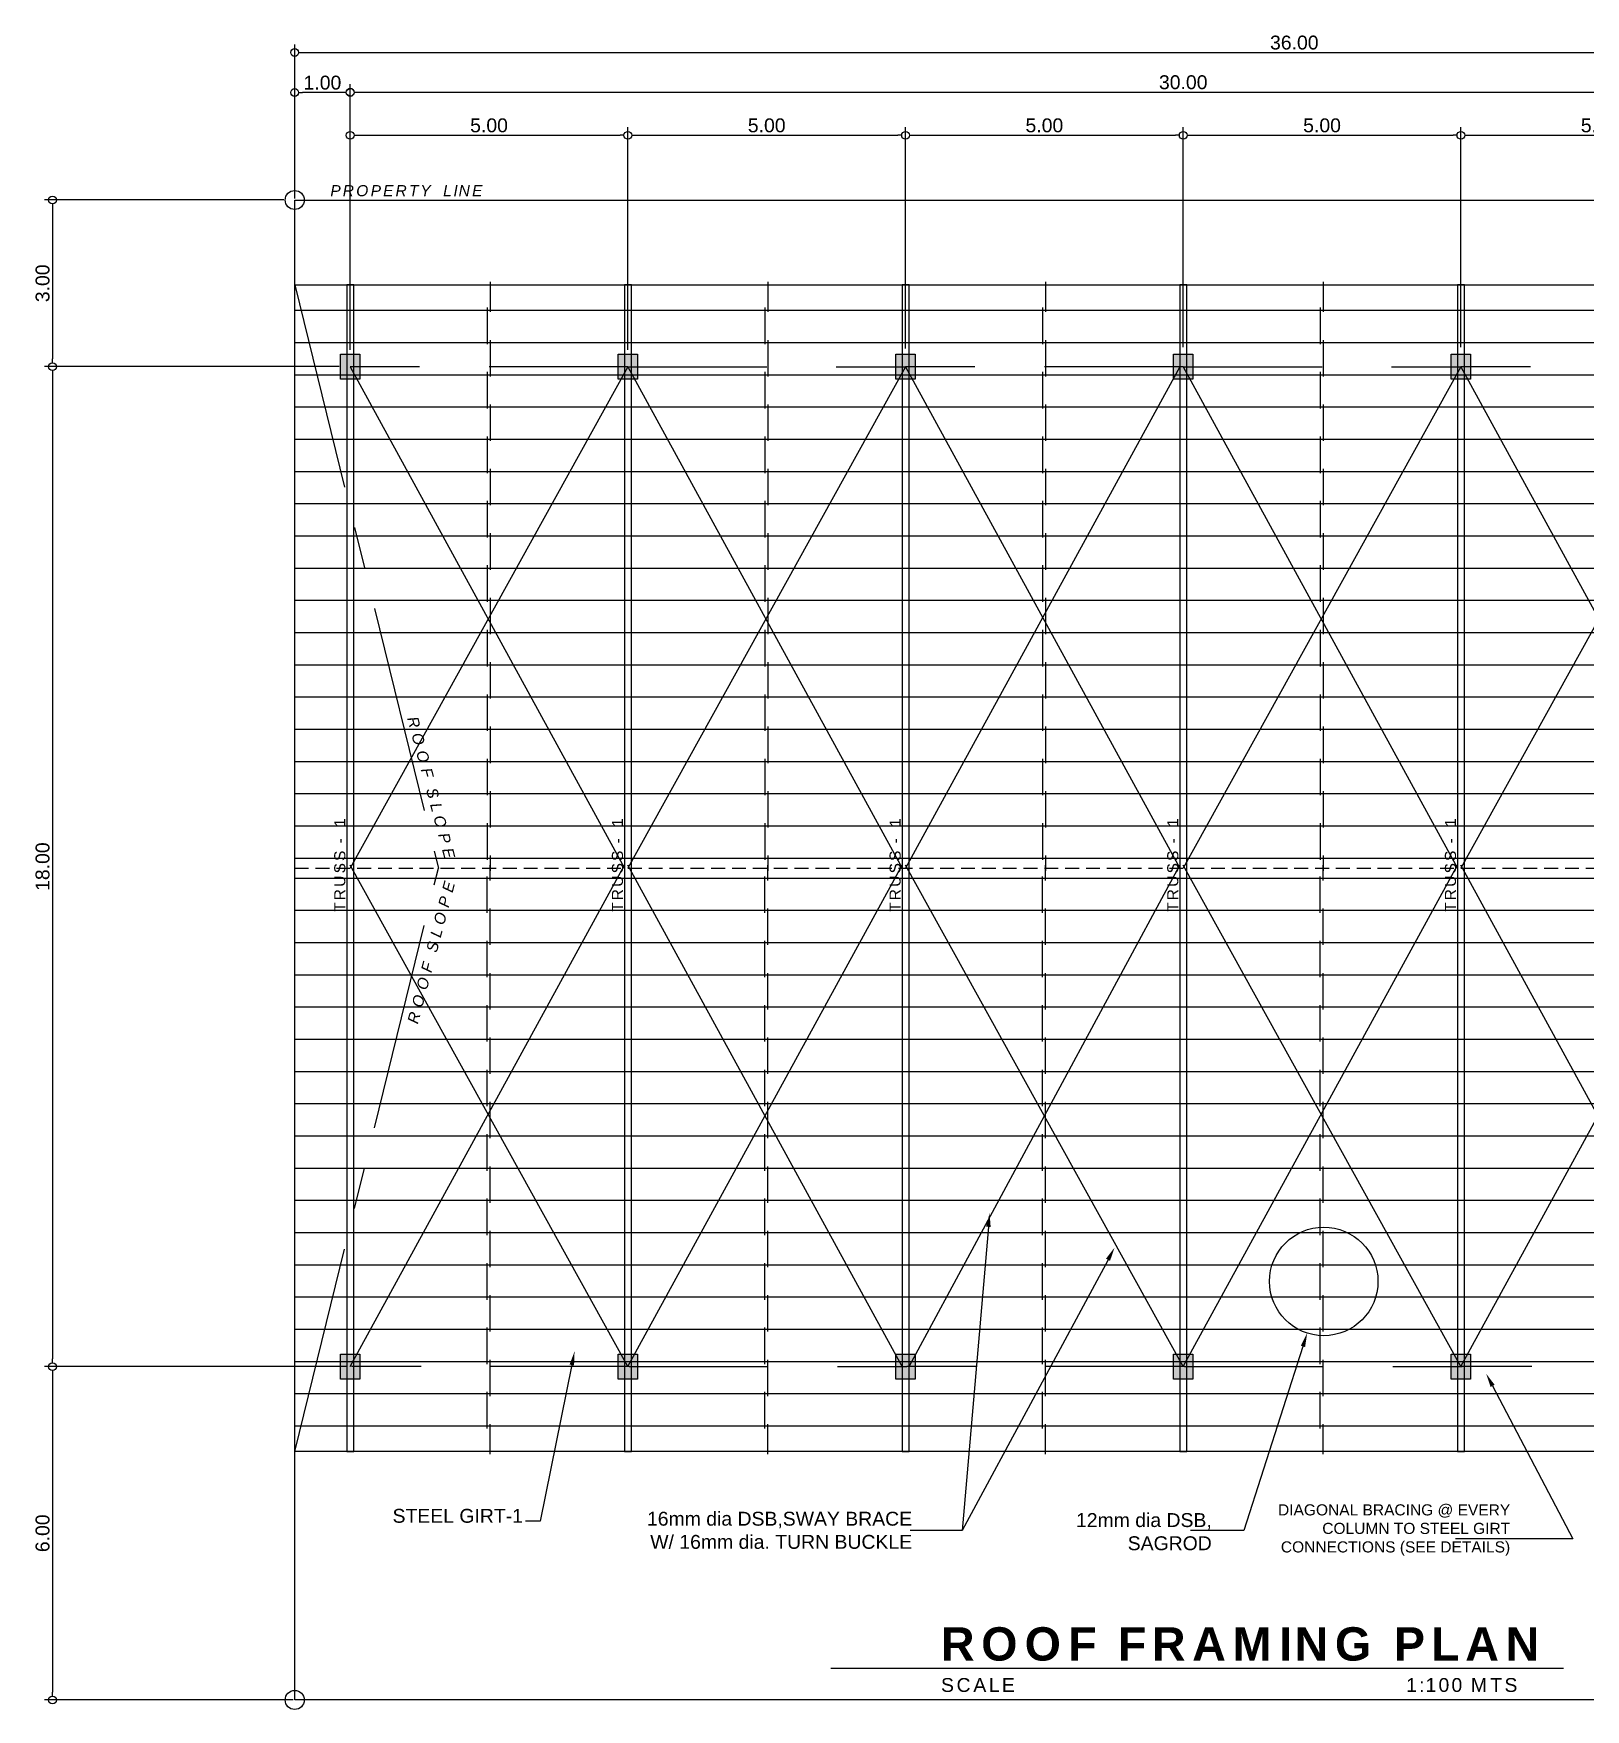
# Model space of a CAD drawing. Header units: inches. Extents: x -1369 to 1198, y -366 to 1398.
# Drawn here: x -35.86 to -7.91, y 135.4 to 165.57 of the extents above; entities that cross this region are included whole.
import ezdxf
from ezdxf import colors
from ezdxf.entities.mleader import LeaderData, LeaderLine
from ezdxf.math import Vec2, Vec3

# ---------------------------------------------------------------- set-up
doc = ezdxf.new("R2010")
doc.units = ezdxf.units.IN
doc.header["$MEASUREMENT"] = 0
doc.linetypes.add('CENTER', pattern=[2, 1.25, -0.25, 0.25, -0.25])
doc.linetypes.add('HIDDEN', pattern=[0.375, 0.25, -0.125])
for name, color, linetype in [('dim', 8, 'Continuous'), ('LABEL 2', 251, 'Continuous'), ('rf', 1, 'HIDDEN'), ('txt', 7, 'Continuous')]:
    doc.layers.add(name, color=color, linetype=linetype)
doc.styles.get("Standard").update_dxf_attribs({"font": 'arial.ttf'})
doc.dimstyles.get("Standard").update_dxf_attribs({"dimtxt": 0.25, "dimasz": 0.14, "dimexe": 0.145, "dimexo": 0.025, "dimgap": 0.05, "dimtad": 1, "dimzin": 0, "dimdsep": 46, "dimtxsty": 'Standard', "dimblk": 'DOTBLANK', "dimcen": 0.09, "dimclrd": 256, "dimclre": 256, "dimaunit": 1, "dimadec": 5, "dimazin": 0, "dimtfac": 1, "dimtix": 1, "dimtofl": 0, "dimtmove": 0, "dimatfit": 3, "dimfxl": 0, "dimtolj": 1, "dimtzin": 0, "dimlwd": -1, "dimlwe": -1, "dimarcsym": 0})

# ---------------------------------------------------------------- blocks, each defined once
blk = doc.blocks.new('_DotBlank')
at = {"color": 0, "linetype": 'ByBlock', "lineweight": -2}
blk.add_line((-0.5, 0), (-1, 0), dxfattribs=at)
blk.add_circle((0, 0), 0.5, dxfattribs=at)
blk = doc.blocks.new('*D317')
at = {"layer": 'Defpoints', "color": 0, "transparency": 16777216}
for p in [(4.847, 165.228), (-31.153, 162.573), (4.847, 162.573)]:
    blk.add_point(p, dxfattribs=at)
at = {"layer": 'dim', "transparency": 16777216}
for p, q in [((-31.153, 162.598), (-31.153, 165.373)), ((4.847, 162.598), (4.847, 165.373)), ((-31.013, 165.228), (4.707, 165.228))]:
    blk.add_line(p, q, dxfattribs=at)
at = {"layer": 'dim', "transparency": 16777216, "xscale": 0.14, "yscale": 0.14, "zscale": 0.14, "rotation": 180}
blk.add_blockref('_DotBlank', (-31.153, 165.228), dxfattribs=at)
at = {"layer": 'dim', "transparency": 16777216, "xscale": 0.14, "yscale": 0.14, "zscale": 0.14}
blk.add_blockref('_DotBlank', (4.847, 165.228), dxfattribs=at)
at = {"layer": 'dim', "color": 0, "transparency": 16777216, "insert": (-13.153, 165.405), "char_height": 0.25, "attachment_point": 5}
blk.add_mtext('\\A1;36.00', dxfattribs=at)
blk = doc.blocks.new('*D315')
at = {"layer": 'Defpoints', "color": 0, "transparency": 16777216}
for p in [(-30.328, 159.573), (-35.514, 141.573), (-30.828, 141.573)]:
    blk.add_point(p, dxfattribs=at)
at = {"layer": 'dim', "transparency": 16777216}
for p, q in [((-30.353, 159.573), (-35.659, 159.573)), ((-35.514, 159.433), (-35.514, 141.713)), ((-30.853, 141.573), (-35.659, 141.573))]:
    blk.add_line(p, q, dxfattribs=at)
at = {"layer": 'dim', "transparency": 16777216, "xscale": 0.14, "yscale": 0.14, "zscale": 0.14}
for p, rotation in [((-35.514, 159.573), 90), ((-35.514, 141.573), 270)]:
    blk.add_blockref('_DotBlank', p, dxfattribs=dict(at, rotation=rotation))
at = {"layer": 'dim', "color": 0, "transparency": 16777216, "insert": (-35.692, 150.573), "char_height": 0.25, "attachment_point": 5, "rotation": 90}
blk.add_mtext('\\A1;18.00', dxfattribs=at)
blk = doc.blocks.new('*D316')
at = {"layer": 'Defpoints', "color": 0, "transparency": 16777216}
for p in [(-31.153, 164.507), (-31.153, 162.573), (-30.153, 159.848)]:
    blk.add_point(p, dxfattribs=at)
at = {"layer": 'dim', "transparency": 16777216}
for p, q in [((-31.153, 162.598), (-31.153, 164.652)), ((-30.293, 164.507), (-31.013, 164.507)), ((-30.153, 159.873), (-30.153, 164.652))]:
    blk.add_line(p, q, dxfattribs=at)
at = {"layer": 'dim', "transparency": 16777216, "xscale": 0.14, "yscale": 0.14, "zscale": 0.14, "rotation": 180}
blk.add_blockref('_DotBlank', (-31.153, 164.507), dxfattribs=at)
at = {"layer": 'dim', "transparency": 16777216, "xscale": 0.14, "yscale": 0.14, "zscale": 0.14}
blk.add_blockref('_DotBlank', (-30.153, 164.507), dxfattribs=at)
at = {"layer": 'dim', "color": 0, "transparency": 16777216, "insert": (-30.653, 164.684), "char_height": 0.25, "attachment_point": 5}
blk.add_mtext('\\A1;1.00', dxfattribs=at)
blk = doc.blocks.new('*D302')
at = {"layer": 'Defpoints', "color": 0, "transparency": 16777216}
for p in [(-30.191, 141.573), (-35.514, 135.573), (-31.153, 135.573)]:
    blk.add_point(p, dxfattribs=at)
at = {"layer": 'dim', "transparency": 16777216}
for p, q in [((-30.216, 141.573), (-35.659, 141.573)), ((-35.514, 141.433), (-35.514, 135.713)), ((-31.178, 135.573), (-35.659, 135.573))]:
    blk.add_line(p, q, dxfattribs=at)
at = {"layer": 'dim', "transparency": 16777216, "xscale": 0.14, "yscale": 0.14, "zscale": 0.14}
for p, rotation in [((-35.514, 141.573), 90), ((-35.514, 135.573), 270)]:
    blk.add_blockref('_DotBlank', p, dxfattribs=dict(at, rotation=rotation))
at = {"layer": 'dim', "color": 0, "transparency": 16777216, "insert": (-35.692, 138.573), "char_height": 0.25, "attachment_point": 5, "rotation": 90}
blk.add_mtext('\\A1;6.00', dxfattribs=at)
blk = doc.blocks.new('*D303')
at = {"layer": 'Defpoints', "color": 0, "transparency": 16777216}
for p in [(-31.324, 162.573), (-35.514, 159.573), (-31.324, 159.573)]:
    blk.add_point(p, dxfattribs=at)
at = {"layer": 'dim', "transparency": 16777216}
for p, q in [((-31.349, 162.573), (-35.659, 162.573)), ((-35.514, 162.433), (-35.514, 159.713)), ((-31.349, 159.573), (-35.659, 159.573))]:
    blk.add_line(p, q, dxfattribs=at)
at = {"layer": 'dim', "transparency": 16777216, "xscale": 0.14, "yscale": 0.14, "zscale": 0.14}
for p, rotation in [((-35.514, 162.573), 90), ((-35.514, 159.573), 270)]:
    blk.add_blockref('_DotBlank', p, dxfattribs=dict(at, rotation=rotation))
at = {"layer": 'dim', "color": 0, "transparency": 16777216, "insert": (-35.692, 161.073), "char_height": 0.25, "attachment_point": 5, "rotation": 90}
blk.add_mtext('\\A1;3.00', dxfattribs=at)
blk = doc.blocks.new('*D305')
at = {"layer": 'Defpoints', "color": 0, "transparency": 16777216}
for p in [(-0.153, 164.513), (-30.153, 162.573), (-0.153, 162.573)]:
    blk.add_point(p, dxfattribs=at)
at = {"layer": 'dim', "transparency": 16777216}
for p, q in [((-30.153, 162.598), (-30.153, 164.658)), ((-30.013, 164.513), (-0.293, 164.513)), ((-0.153, 162.598), (-0.153, 164.658))]:
    blk.add_line(p, q, dxfattribs=at)
at = {"layer": 'dim', "transparency": 16777216, "xscale": 0.14, "yscale": 0.14, "zscale": 0.14, "rotation": 180}
blk.add_blockref('_DotBlank', (-30.153, 164.513), dxfattribs=at)
at = {"layer": 'dim', "transparency": 16777216, "xscale": 0.14, "yscale": 0.14, "zscale": 0.14}
blk.add_blockref('_DotBlank', (-0.153, 164.513), dxfattribs=at)
at = {"layer": 'dim', "color": 0, "transparency": 16777216, "insert": (-15.153, 164.691), "char_height": 0.25, "attachment_point": 5}
blk.add_mtext('\\A1;30.00', dxfattribs=at)
blk = doc.blocks.new('*D318')
at = {"layer": 'Defpoints', "color": 0, "transparency": 16777216}
for p in [(-25.153, 163.737), (-30.153, 162.573), (-25.153, 159.848)]:
    blk.add_point(p, dxfattribs=at)
at = {"layer": 'dim', "transparency": 16777216}
for p, q in [((-30.153, 162.598), (-30.153, 163.882)), ((-25.153, 159.873), (-25.153, 163.882)), ((-30.013, 163.737), (-25.293, 163.737))]:
    blk.add_line(p, q, dxfattribs=at)
at = {"layer": 'dim', "transparency": 16777216, "xscale": 0.14, "yscale": 0.14, "zscale": 0.14, "rotation": 180}
blk.add_blockref('_DotBlank', (-30.153, 163.737), dxfattribs=at)
at = {"layer": 'dim', "transparency": 16777216, "xscale": 0.14, "yscale": 0.14, "zscale": 0.14}
blk.add_blockref('_DotBlank', (-25.153, 163.737), dxfattribs=at)
at = {"layer": 'dim', "color": 0, "transparency": 16777216, "insert": (-27.653, 163.915), "char_height": 0.25, "attachment_point": 5}
blk.add_mtext('\\A1;5.00', dxfattribs=at)
blk = doc.blocks.new('*D307')
at = {"layer": 'Defpoints', "color": 0, "transparency": 16777216}
for p in [(-20.153, 163.737), (-25.153, 159.873), (-20.153, 159.873)]:
    blk.add_point(p, dxfattribs=at)
at = {"layer": 'dim', "transparency": 16777216}
for p, q in [((-25.153, 159.898), (-25.153, 163.882)), ((-20.153, 159.898), (-20.153, 163.882)), ((-25.013, 163.737), (-20.293, 163.737))]:
    blk.add_line(p, q, dxfattribs=at)
at = {"layer": 'dim', "transparency": 16777216, "xscale": 0.14, "yscale": 0.14, "zscale": 0.14, "rotation": 180}
blk.add_blockref('_DotBlank', (-25.153, 163.737), dxfattribs=at)
at = {"layer": 'dim', "transparency": 16777216, "xscale": 0.14, "yscale": 0.14, "zscale": 0.14}
blk.add_blockref('_DotBlank', (-20.153, 163.737), dxfattribs=at)
at = {"layer": 'dim', "color": 0, "transparency": 16777216, "insert": (-22.653, 163.915), "char_height": 0.25, "attachment_point": 5}
blk.add_mtext('\\A1;5.00', dxfattribs=at)
blk = doc.blocks.new('*D308')
at = {"layer": 'Defpoints', "color": 0, "transparency": 16777216}
for p in [(-15.153, 163.737), (-20.153, 159.898), (-15.153, 159.898)]:
    blk.add_point(p, dxfattribs=at)
at = {"layer": 'dim', "transparency": 16777216}
for p, q in [((-20.153, 159.923), (-20.153, 163.882)), ((-15.153, 159.923), (-15.153, 163.882)), ((-20.013, 163.737), (-15.293, 163.737))]:
    blk.add_line(p, q, dxfattribs=at)
at = {"layer": 'dim', "transparency": 16777216, "xscale": 0.14, "yscale": 0.14, "zscale": 0.14, "rotation": 180}
blk.add_blockref('_DotBlank', (-20.153, 163.737), dxfattribs=at)
at = {"layer": 'dim', "transparency": 16777216, "xscale": 0.14, "yscale": 0.14, "zscale": 0.14}
blk.add_blockref('_DotBlank', (-15.153, 163.737), dxfattribs=at)
at = {"layer": 'dim', "color": 0, "transparency": 16777216, "insert": (-17.653, 163.915), "char_height": 0.25, "attachment_point": 5}
blk.add_mtext('\\A1;5.00', dxfattribs=at)
blk = doc.blocks.new('*D309')
at = {"layer": 'Defpoints', "color": 0, "transparency": 16777216}
for p in [(-10.153, 163.737), (-15.153, 159.898), (-10.153, 159.898)]:
    blk.add_point(p, dxfattribs=at)
at = {"layer": 'dim', "transparency": 16777216}
for p, q in [((-15.153, 159.923), (-15.153, 163.882)), ((-10.153, 159.923), (-10.153, 163.882)), ((-15.013, 163.737), (-10.293, 163.737))]:
    blk.add_line(p, q, dxfattribs=at)
at = {"layer": 'dim', "transparency": 16777216, "xscale": 0.14, "yscale": 0.14, "zscale": 0.14, "rotation": 180}
blk.add_blockref('_DotBlank', (-15.153, 163.737), dxfattribs=at)
at = {"layer": 'dim', "transparency": 16777216, "xscale": 0.14, "yscale": 0.14, "zscale": 0.14}
blk.add_blockref('_DotBlank', (-10.153, 163.737), dxfattribs=at)
at = {"layer": 'dim', "color": 0, "transparency": 16777216, "insert": (-12.653, 163.915), "char_height": 0.25, "attachment_point": 5}
blk.add_mtext('\\A1;5.00', dxfattribs=at)
blk = doc.blocks.new('*D310')
at = {"layer": 'Defpoints', "color": 0, "transparency": 16777216}
for p in [(-5.153, 163.737), (-10.153, 159.898), (-5.153, 159.898)]:
    blk.add_point(p, dxfattribs=at)
at = {"layer": 'dim', "transparency": 16777216}
for p, q in [((-10.153, 159.923), (-10.153, 163.882)), ((-5.153, 159.923), (-5.153, 163.882)), ((-10.013, 163.737), (-5.293, 163.737))]:
    blk.add_line(p, q, dxfattribs=at)
at = {"layer": 'dim', "transparency": 16777216, "xscale": 0.14, "yscale": 0.14, "zscale": 0.14, "rotation": 180}
blk.add_blockref('_DotBlank', (-10.153, 163.737), dxfattribs=at)
at = {"layer": 'dim', "transparency": 16777216, "xscale": 0.14, "yscale": 0.14, "zscale": 0.14}
blk.add_blockref('_DotBlank', (-5.153, 163.737), dxfattribs=at)
at = {"layer": 'dim', "color": 0, "transparency": 16777216, "insert": (-7.653, 163.915), "char_height": 0.25, "attachment_point": 5}
blk.add_mtext('\\A1;5.00', dxfattribs=at)

msp = doc.modelspace()

# ---------------------------------------------------------------- hatches: boundary and pattern name
h = msp.add_hatch(color=3)
h.dxf.hatch_style = 1
h.paths.add_polyline_path([(-30.3275, 159.7974), (-29.9775, 159.7974), (-29.9775, 159.3474), (-30.3275, 159.3474)])
h = msp.add_hatch(color=3)
h.dxf.hatch_style = 1
h.paths.add_polyline_path([(-25.3275, 159.7974), (-24.9775, 159.7974), (-24.9775, 159.3474), (-25.3275, 159.3474)])
h = msp.add_hatch(color=3)
h.dxf.hatch_style = 1
h.paths.add_polyline_path([(-20.3275, 159.7974), (-19.9775, 159.7974), (-19.9775, 159.3474), (-20.3275, 159.3474)])
h = msp.add_hatch(color=3)
h.dxf.hatch_style = 1
h.paths.add_polyline_path([(-15.3275, 159.7974), (-14.9775, 159.7974), (-14.9775, 159.3474), (-15.3275, 159.3474)])
h = msp.add_hatch(color=3)
h.dxf.hatch_style = 1
h.paths.add_polyline_path([(-10.3275, 159.7974), (-9.9775, 159.7974), (-9.9775, 159.3474), (-10.3275, 159.3474)])
h = msp.add_hatch(color=3)
h.dxf.hatch_style = 1
h.paths.add_polyline_path([(-30.3275, 141.7975), (-29.9775, 141.7975), (-29.9775, 141.3475), (-30.3275, 141.3475)])
h = msp.add_hatch(color=3)
h.dxf.hatch_style = 1
h.paths.add_polyline_path([(-25.3275, 141.7975), (-24.9775, 141.7975), (-24.9775, 141.3475), (-25.3275, 141.3475)])
h = msp.add_hatch(color=3)
h.dxf.hatch_style = 1
h.paths.add_polyline_path([(-20.3275, 141.7975), (-19.9775, 141.7975), (-19.9775, 141.3475), (-20.3275, 141.3475)])
h = msp.add_hatch(color=3)
h.dxf.hatch_style = 1
h.paths.add_polyline_path([(-15.3275, 141.7975), (-14.9775, 141.7975), (-14.9775, 141.3475), (-15.3275, 141.3475)])
h = msp.add_hatch(color=3)
h.dxf.hatch_style = 1
h.paths.add_polyline_path([(-10.3275, 141.7975), (-9.9775, 141.7975), (-9.9775, 141.3475), (-10.3275, 141.3475)])

# ---------------------------------------------------------------- linework, layer by layer
at = {"color": 7}
msp.add_lwpolyline([(-31.1526, 162.5725), (4.8474, 162.5725), (4.8474, 135.5725), (-31.1526, 135.5725)], close=True, dxfattribs=at)
at = {"color": 8, "linetype": 'CENTER', "ltscale": 3}
for points in [[(-31.1526, 161.0475), (-28.5656, 150.5475)], [(-31.1526, 140.0475), (-28.5656, 150.5475)]]:
    msp.add_lwpolyline(points, dxfattribs=at)
at = {"color": 1}
for points in [[(-30.216, 140.0475), (-30.089, 140.0475), (-30.089, 161.0475), (-30.216, 161.0475)], [(-25.216, 140.0475), (-25.089, 140.0475), (-25.089, 161.0475), (-25.216, 161.0475)], [(-20.216, 140.0475), (-20.089, 140.0475), (-20.089, 161.0475), (-20.216, 161.0475)], [(-15.216, 140.0475), (-15.089, 140.0475), (-15.089, 161.0475), (-15.216, 161.0475)], [(-10.216, 140.0475), (-10.089, 140.0475), (-10.089, 161.0475), (-10.216, 161.0475)]]:
    msp.add_lwpolyline(points, close=True, dxfattribs=at)
for points in [[(-27.6343, 161.0975), (-27.6343, 160.5575)], [(-22.6343, 161.0975), (-22.6343, 160.5575)], [(-17.6343, 161.0975), (-17.6343, 160.5575)], [(-12.6343, 161.0975), (-12.6343, 160.5575)], [(-27.6843, 160.6375), (-27.6843, 159.9775)], [(-22.6843, 160.6375), (-22.6843, 159.9775)], [(-17.6843, 160.6375), (-17.6843, 159.9775)], [(-12.6843, 160.6375), (-12.6843, 159.9775)], [(-27.6343, 160.0525), (-27.6343, 159.3975)], [(-22.6343, 160.0525), (-22.6343, 159.3975)], [(-17.6343, 160.0525), (-17.6343, 159.3975)], [(-12.6343, 160.0525), (-12.6343, 159.3975)], [(-27.6843, 159.4775), (-27.6843, 158.8175)], [(-22.6843, 159.4775), (-22.6843, 158.8175)], [(-17.6843, 159.4775), (-17.6843, 158.8175)], [(-12.6843, 159.4775), (-12.6843, 158.8175)], [(-27.6343, 158.8925), (-27.6343, 158.2375)], [(-22.6343, 158.8925), (-22.6343, 158.2375)], [(-17.6343, 158.8925), (-17.6343, 158.2375)], [(-12.6343, 158.8925), (-12.6343, 158.2375)], [(-27.6843, 158.3175), (-27.6843, 157.6575)], [(-22.6843, 158.3175), (-22.6843, 157.6575)], [(-17.6843, 158.3175), (-17.6843, 157.6575)], [(-12.6843, 158.3175), (-12.6843, 157.6575)], [(-27.6343, 157.7325), (-27.6343, 157.0775)], [(-22.6343, 157.7325), (-22.6343, 157.0775)], [(-17.6343, 157.7325), (-17.6343, 157.0775)], [(-12.6343, 157.7325), (-12.6343, 157.0775)], [(-27.6843, 157.1575), (-27.6843, 156.4975)], [(-22.6843, 157.1575), (-22.6843, 156.4975)], [(-17.6843, 157.1575), (-17.6843, 156.4975)], [(-12.6843, 157.1575), (-12.6843, 156.4975)], [(-27.6343, 156.5725), (-27.6343, 155.9175)], [(-22.6343, 156.5725), (-22.6343, 155.9175)], [(-17.6343, 156.5725), (-17.6343, 155.9175)], [(-12.6343, 156.5725), (-12.6343, 155.9175)], [(-27.6843, 155.9975), (-27.6843, 155.3375)], [(-22.6843, 155.9975), (-22.6843, 155.3375)], [(-17.6843, 155.9975), (-17.6843, 155.3375)], [(-12.6843, 155.9975), (-12.6843, 155.3375)], [(-27.6343, 155.4125), (-27.6343, 154.7575)], [(-22.6343, 155.4125), (-22.6343, 154.7575)], [(-17.6343, 155.4125), (-17.6343, 154.7575)], [(-12.6343, 155.4125), (-12.6343, 154.7575)], [(-27.6843, 154.8325), (-27.6843, 154.1775)], [(-22.6843, 154.8325), (-22.6843, 154.1775)], [(-17.6843, 154.8325), (-17.6843, 154.1775)], [(-12.6843, 154.8325), (-12.6843, 154.1775)], [(-27.6343, 154.2525), (-27.6343, 153.5975)], [(-22.6343, 154.2525), (-22.6343, 153.5975)], [(-17.6343, 154.2525), (-17.6343, 153.5975)], [(-12.6343, 154.2525), (-12.6343, 153.5975)], [(-27.6843, 153.6725), (-27.6843, 153.0175)], [(-22.6843, 153.6725), (-22.6843, 153.0175)], [(-17.6843, 153.6725), (-17.6843, 153.0175)], [(-12.6843, 153.6725), (-12.6843, 153.0175)], [(-27.6343, 153.0925), (-27.6343, 152.4375)], [(-22.6343, 153.0925), (-22.6343, 152.4375)], [(-17.6343, 153.0925), (-17.6343, 152.4375)], [(-12.6343, 153.0925), (-12.6343, 152.4375)], [(-27.6843, 152.5125), (-27.6843, 151.8575)], [(-22.6843, 152.5125), (-22.6843, 151.8575)], [(-17.6843, 152.5125), (-17.6843, 151.8575)], [(-12.6843, 152.5125), (-12.6843, 151.8575)], [(-27.6343, 151.9325), (-27.6343, 151.2775)], [(-22.6343, 151.9325), (-22.6343, 151.2775)], [(-17.6343, 151.9325), (-17.6343, 151.2775)], [(-12.6343, 151.9325), (-12.6343, 151.2775)], [(-27.6843, 151.3525), (-27.6843, 150.6975)], [(-22.6843, 151.3525), (-22.6843, 150.6975)], [(-17.6843, 151.3525), (-17.6843, 150.6975)], [(-12.6843, 151.3525), (-12.6843, 150.6975)], [(-27.6343, 150.7725), (-27.6343, 150.4975)], [(-27.6343, 150.3225), (-27.6343, 150.5975)], [(-22.6343, 150.7725), (-22.6343, 150.4975)], [(-22.6343, 150.3225), (-22.6343, 150.5975)], [(-17.6343, 150.7725), (-17.6343, 150.4975)], [(-17.6343, 150.3225), (-17.6343, 150.5975)], [(-12.6343, 150.7725), (-12.6343, 150.4975)], [(-12.6343, 150.3225), (-12.6343, 150.5975)], [(-27.6843, 149.7425), (-27.6843, 150.3975)], [(-22.6843, 149.7425), (-22.6843, 150.3975)], [(-17.6843, 149.7425), (-17.6843, 150.3975)], [(-12.6843, 149.7425), (-12.6843, 150.3975)], [(-27.6343, 149.1625), (-27.6343, 149.8175)], [(-22.6343, 149.1625), (-22.6343, 149.8175)], [(-17.6343, 149.1625), (-17.6343, 149.8175)], [(-12.6343, 149.1625), (-12.6343, 149.8175)], [(-27.6843, 148.5825), (-27.6843, 149.2375)], [(-22.6843, 148.5825), (-22.6843, 149.2375)], [(-17.6843, 148.5825), (-17.6843, 149.2375)], [(-12.6843, 148.5825), (-12.6843, 149.2375)], [(-27.6343, 148.0025), (-27.6343, 148.6575)], [(-22.6343, 148.0025), (-22.6343, 148.6575)], [(-17.6343, 148.0025), (-17.6343, 148.6575)], [(-12.6343, 148.0025), (-12.6343, 148.6575)], [(-27.6843, 147.4225), (-27.6843, 148.0775)], [(-22.6843, 147.4225), (-22.6843, 148.0775)], [(-17.6843, 147.4225), (-17.6843, 148.0775)], [(-12.6843, 147.4225), (-12.6843, 148.0775)], [(-27.6343, 146.8425), (-27.6343, 147.4975)], [(-22.6343, 146.8425), (-22.6343, 147.4975)], [(-17.6343, 146.8425), (-17.6343, 147.4975)], [(-12.6343, 146.8425), (-12.6343, 147.4975)], [(-27.6843, 146.2625), (-27.6843, 146.9175)], [(-22.6843, 146.2625), (-22.6843, 146.9175)], [(-17.6843, 146.2625), (-17.6843, 146.9175)], [(-12.6843, 146.2625), (-12.6843, 146.9175)], [(-27.6343, 145.6825), (-27.6343, 146.3375)], [(-22.6343, 145.6825), (-22.6343, 146.3375)], [(-17.6343, 145.6825), (-17.6343, 146.3375)], [(-12.6343, 145.6825), (-12.6343, 146.3375)], [(-27.6843, 145.0975), (-27.6843, 145.7575)], [(-22.6843, 145.0975), (-22.6843, 145.7575)], [(-17.6843, 145.0975), (-17.6843, 145.7575)], [(-12.6843, 145.0975), (-12.6843, 145.7575)], [(-27.6343, 144.5225), (-27.6343, 145.1775)], [(-22.6343, 144.5225), (-22.6343, 145.1775)], [(-17.6343, 144.5225), (-17.6343, 145.1775)], [(-12.6343, 144.5225), (-12.6343, 145.1775)], [(-27.6843, 143.9375), (-27.6843, 144.5975)], [(-22.6843, 143.9375), (-22.6843, 144.5975)], [(-17.6843, 143.9375), (-17.6843, 144.5975)], [(-12.6843, 143.9375), (-12.6843, 144.5975)], [(-27.6343, 143.3625), (-27.6343, 144.0175)], [(-22.6343, 143.3625), (-22.6343, 144.0175)], [(-17.6343, 143.3625), (-17.6343, 144.0175)], [(-12.6343, 143.3625), (-12.6343, 144.0175)], [(-27.6843, 142.7775), (-27.6843, 143.4375)], [(-22.6843, 142.7775), (-22.6843, 143.4375)], [(-17.6843, 142.7775), (-17.6843, 143.4375)], [(-12.6843, 142.7775), (-12.6843, 143.4375)], [(-27.6343, 142.2025), (-27.6343, 142.8575)], [(-22.6343, 142.2025), (-22.6343, 142.8575)], [(-17.6343, 142.2025), (-17.6343, 142.8575)], [(-12.6343, 142.2025), (-12.6343, 142.8575)], [(-27.6843, 141.6175), (-27.6843, 142.2775)], [(-22.6843, 141.6175), (-22.6843, 142.2775)], [(-17.6843, 141.6175), (-17.6843, 142.2775)], [(-12.6843, 141.6175), (-12.6843, 142.2775)], [(-27.6343, 141.0425), (-27.6343, 141.6975)], [(-22.6343, 141.0425), (-22.6343, 141.6975)], [(-17.6343, 141.0425), (-17.6343, 141.6975)], [(-12.6343, 141.0425), (-12.6343, 141.6975)], [(-27.6843, 140.4575), (-27.6843, 141.1175)], [(-22.6843, 140.4575), (-22.6843, 141.1175)], [(-17.6843, 140.4575), (-17.6843, 141.1175)], [(-12.6843, 140.4575), (-12.6843, 141.1175)], [(-27.6343, 139.9975), (-27.6343, 140.5375)], [(-22.6343, 139.9975), (-22.6343, 140.5375)], [(-17.6343, 139.9975), (-17.6343, 140.5375)], [(-12.6343, 139.9975), (-12.6343, 140.5375)]]:
    msp.add_lwpolyline(points)
for points in [[(-31.1526, 160.5875), (0.8474, 160.5875)], [(-31.1526, 160.0075), (0.8474, 160.0075)], [(-31.1526, 159.4275), (0.8474, 159.4275)], [(-31.1526, 158.8475), (0.8474, 158.8475)], [(-31.1526, 158.2675), (0.8474, 158.2675)], [(-31.1526, 157.6875), (0.8474, 157.6875)], [(-31.1526, 157.1075), (0.8474, 157.1075)], [(-31.1526, 156.5275), (0.8474, 156.5275)], [(-31.1526, 155.9475), (0.8474, 155.9475)], [(-31.1526, 155.3675), (0.8474, 155.3675)], [(-31.1526, 154.7875), (0.8474, 154.7875)], [(-31.1526, 154.2075), (0.8474, 154.2075)], [(-31.1526, 153.6275), (0.8474, 153.6275)], [(-31.1526, 153.0475), (0.8474, 153.0475)], [(-31.1526, 152.4675), (0.8474, 152.4675)], [(-31.1526, 151.8875), (0.8474, 151.8875)], [(-31.1526, 151.3075), (0.8474, 151.3075)], [(-31.1526, 150.7275), (0.8474, 150.7275)], [(-31.1526, 150.3675), (0.8474, 150.3675)], [(-31.1526, 149.7875), (0.8474, 149.7875)], [(-31.1526, 149.2075), (0.8474, 149.2075)], [(-31.1526, 148.6275), (0.8474, 148.6275)], [(-31.1526, 148.0475), (0.8474, 148.0475)], [(-31.1526, 147.4675), (0.8474, 147.4675)], [(-31.1526, 146.8875), (0.8474, 146.8875)], [(-31.1526, 146.3075), (0.8474, 146.3075)], [(-31.1526, 145.7275), (0.8474, 145.7275)], [(-31.1526, 145.1475), (0.8474, 145.1475)], [(-31.1526, 144.5675), (0.8474, 144.5675)], [(-31.1526, 143.9875), (0.8474, 143.9875)], [(-31.1526, 143.4075), (0.8474, 143.4075)], [(-31.1526, 142.8275), (0.8474, 142.8275)], [(-31.1526, 142.2475), (0.8474, 142.2475)], [(-31.1526, 141.6675), (0.8474, 141.6675)], [(-31.1526, 141.0875), (0.8474, 141.0875)], [(-31.1526, 140.5075), (0.8474, 140.5075)], [(-21.5008, 136.1458), (-8.3037, 136.1458)]]:
    msp.add_lwpolyline(points, dxfattribs=at)
for points in [[(-30.3275, 159.7974), (-29.9775, 159.7974), (-29.9775, 159.3474), (-30.3275, 159.3474)], [(-25.3275, 159.7974), (-24.9775, 159.7974), (-24.9775, 159.3474), (-25.3275, 159.3474)], [(-20.3275, 159.7974), (-19.9775, 159.7974), (-19.9775, 159.3474), (-20.3275, 159.3474)], [(-15.3275, 159.7974), (-14.9775, 159.7974), (-14.9775, 159.3474), (-15.3275, 159.3474)], [(-10.3275, 159.7974), (-9.9775, 159.7974), (-9.9775, 159.3474), (-10.3275, 159.3474)], [(-30.3275, 141.7975), (-29.9775, 141.7975), (-29.9775, 141.3475), (-30.3275, 141.3475)], [(-25.3275, 141.7975), (-24.9775, 141.7975), (-24.9775, 141.3475), (-25.3275, 141.3475)], [(-20.3275, 141.7975), (-19.9775, 141.7975), (-19.9775, 141.3475), (-20.3275, 141.3475)], [(-15.3275, 141.7975), (-14.9775, 141.7975), (-14.9775, 141.3475), (-15.3275, 141.3475)], [(-10.3275, 141.7975), (-9.9775, 141.7975), (-9.9775, 141.3475), (-10.3275, 141.3475)]]:
    msp.add_lwpolyline(points, close=True)
at = {"linetype": 'HIDDEN', "ltscale": 10}
for points in [[(-25.1526, 159.5725), (-30.1526, 159.5725)], [(-25.1526, 159.5725), (-20.1526, 159.5725)], [(-15.1526, 159.5725), (-20.1526, 159.5725)], [(-15.1526, 159.5725), (-10.1526, 159.5725)], [(-5.1526, 159.5725), (-10.1526, 159.5725)], [(-25.1276, 141.5725), (-30.1276, 141.5725)], [(-25.1276, 141.5725), (-20.1276, 141.5725)], [(-15.1276, 141.5725), (-20.1276, 141.5725)], [(-15.1276, 141.5725), (-10.1276, 141.5725)], [(-5.1276, 141.5725), (-10.1276, 141.5725)]]:
    msp.add_lwpolyline(points, dxfattribs=at)
at = {"color": 5}
for points in [[(-30.1526, 159.5725), (-25.216, 150.5475)], [(-25.1526, 159.5725), (-30.1526, 150.5475)], [(-25.1526, 159.5725), (-20.216, 150.5475)], [(-20.1526, 159.5725), (-25.1526, 150.5475)], [(-20.1526, 159.5725), (-15.216, 150.5475)], [(-15.216, 159.5725), (-20.1526, 150.5475)], [(-15.1526, 159.5725), (-10.216, 150.5475)], [(-10.1526, 159.5725), (-15.1526, 150.5475)], [(-10.1526, 159.5725), (-5.216, 150.5475)], [(-5.1526, 159.5725), (-10.1526, 150.5475)], [(-25.1526, 141.5725), (-30.1526, 150.5975)], [(-30.1525, 141.5725), (-25.216, 150.5975)], [(-25.1526, 141.5725), (-20.216, 150.5975)], [(-20.216, 141.5725), (-25.1526, 150.5975)], [(-15.1525, 141.5725), (-20.1526, 150.5975)], [(-20.089, 141.5725), (-15.216, 150.5975)], [(-10.1526, 141.5725), (-15.1526, 150.5975)], [(-15.1525, 141.5725), (-10.216, 150.5975)], [(-10.1526, 141.5725), (-5.216, 150.5975)], [(-5.216, 141.5725), (-10.1526, 150.5975)]]:
    msp.add_lwpolyline(points, dxfattribs=at)
at = {"linetype": 'HIDDEN'}
msp.add_lwpolyline([(-31.1526, 150.5475), (0.8474, 150.5475)], dxfattribs=at)
at = {"color": 1}
for centre in [(-31.1526, 162.5725), (-31.1526, 135.5725)]:
    msp.add_circle(centre, 0.1713, dxfattribs=at)
at = {"color": 8}
msp.add_circle((-12.623, 143.106), 0.9765, dxfattribs=at)
at = {"layer": 'rf', "color": 1, "linetype": 'Continuous', "ltscale": 10}
msp.add_lwpolyline([(0.8474, 161.0475), (0.8474, 140.0475), (-31.1526, 140.0475), (-31.1526, 161.0475)], close=True, dxfattribs=at)

# ---------------------------------------------------------------- texts
at = {"char_height": 0.25}
for s, insert, width, attachment_point in [('STEEL GIRT-1', (-27.0427, 139.012), 5.046709, 3), ('{\\T1.2;SCALE}', (-19.5144, 135.9671), 2.789052, 1), ('{\\T1.2;1:100 MTS}', (-11.1385, 135.9671), 4.208436, 1)]:
    msp.add_mtext(s, dxfattribs=dict(at, insert=insert, width=width, attachment_point=attachment_point))
for s, width, gutter_width, insert, char_height, attachment_point in [('\\pxqr;16mm dia DSB,SWAY BRACE W/ 16mm dia. TURN BUCKLE', 5.046709, 12.5, (-20.0353, 138.9601), 0.25, 3), ('12mm dia DSB,\\PSAGROD', 5.046709, 12.5, (-14.6391, 138.9354), 0.25, 3), ('{\\fArial|b1|i0|c0|p34;\\T1.2;ROOF FRAMING PLAN}', 13.342836, 1, (-19.5161, 136.8812), 0.6, 1)]:
    msp.add_mtext_dynamic_manual_height_columns(s, width=width, gutter_width=gutter_width, heights=[0], dxfattribs=dict(insert=insert, char_height=char_height, attachment_point=attachment_point))
at = {"layer": 'Defpoints', "insert": (-13.7643, 139.0944), "char_height": 0.2, "width": 4.498814, "attachment_point": 1}
msp.add_mtext('\\pxqr;DIAGONAL BRACING @ EVERY COLUMN TO STEEL GIRT CONNECTIONS (SEE DETAILS)', dxfattribs=at)
at = {"layer": 'LABEL 2', "color": 7, "char_height": 0.2}
for s, width, insert, attachment_point, rotation in [('{\\fArial|b0|i1|c0|p34;\\T1.5;ROOF SLOPE}', 2.578287, (-28.9368, 153.2955), 1, 284.89435), ('{\\T1.2;TRUSS -  1 }', 1.927816, (-30.2381, 149.7623), 7, 90), ('{\\T1.2;TRUSS -  1 }', 1.927816, (-25.2381, 149.7623), 7, 90), ('{\\T1.2;TRUSS -  1 }', 1.927816, (-20.2381, 149.7623), 7, 90), ('{\\T1.2;TRUSS -  1 }', 1.927816, (-15.2381, 149.7623), 7, 90), ('{\\T1.2;TRUSS -  1 }', 1.927816, (-10.2381, 149.7623), 7, 90), ('{\\fArial|b0|i1|c0|p34;\\T1.5;ROOF SLOPE}', 2.578287, (-28.932, 147.7295), 7, 75.2042)]:
    msp.add_mtext_dynamic_manual_height_columns(s, width=width, gutter_width=12.5, heights=[0], dxfattribs=dict(at, insert=insert, attachment_point=attachment_point, rotation=rotation))
at = {"layer": 'txt', "insert": (-30.5106, 162.8408), "char_height": 0.2, "width": 4.498814, "attachment_point": 1}
msp.add_mtext('{\\fArial|b0|i1|c0|p34;\\T1.2;PROPERTY  LINE}', dxfattribs=at)

# ---------------------------------------------------------------- dimensions: what is measured, and where the dimension line sits
at = {"layer": 'dim', "color": 0}
for base, p1, p2, picture, middle in [((4.8474, 165.2276), (-31.1526, 162.5725), (4.8474, 162.5725), '*D317', (-13.1526, 165.4053)), ((-31.1526, 164.5067), (-30.1525, 159.8475), (-31.1526, 162.5725), '*D316', (-30.6526, 164.6844)), ((-0.1526, 164.513), (-30.1525, 162.5725), (-0.1526, 162.5725), '*D305', (-15.1526, 164.6908)), ((-25.1526, 163.7374), (-30.1525, 162.5725), (-25.1526, 159.8475), '*D318', (-27.6526, 163.915)), ((-20.1526, 163.7374), (-25.1526, 159.8725), (-20.1526, 159.8725), '*D307', (-22.6526, 163.915)), ((-15.1526, 163.7374), (-20.1526, 159.8975), (-15.1526, 159.8975), '*D308', (-17.6526, 163.915)), ((-10.1526, 163.7374), (-15.1526, 159.8975), (-10.1526, 159.8975), '*D309', (-12.6526, 163.915)), ((-5.1526, 163.7374), (-10.1526, 159.8975), (-5.1526, 159.8975), '*D310', (-7.6526, 163.915))]:
    dim = msp.add_linear_dim(base=base, p1=p1, p2=p2, dimstyle='Standard', dxfattribs=at)
    dim.commit()
    dim.dimension.update_dxf_attribs({"geometry": picture, "text_midpoint": middle})
for base, p1, p2, picture, middle in [((-35.5141, 159.5725), (-31.3239, 162.5725), (-31.3239, 159.5725), '*D303', (-35.6919, 161.0725)), ((-35.5141, 141.5725), (-30.3275, 159.5725), (-30.8275, 141.5725), '*D315', (-35.6918, 150.5725)), ((-35.5141, 135.5725), (-30.1914, 141.5732), (-31.1526, 135.5725), '*D302', (-35.6918, 138.5729))]:
    dim = msp.add_linear_dim(base=base, p1=p1, p2=p2, angle=90, dimstyle='Standard', dxfattribs=at)
    dim.commit()
    dim.dimension.update_dxf_attribs({"geometry": picture, "text_midpoint": middle})

# ---------------------------------------------------------------- leaders
at = {"color": 8}
ml = msp.add_multileader_mtext('Standard', dxfattribs=at)
ml.set_content('', color=8)
ml.set_leader_properties()
ml.build(insert=Vec2(0, 0))
ml.multileader.update_dxf_attribs({"dogleg_length": 0.5, "arrow_head_size": 0.25})
ctx = ml.context
ctx.base_point, ctx.char_height, ctx.arrow_head_size, ctx.landing_gap_size, ctx.plane_origin = Vec3(-20.4686, 138.6233), 0.18, 0.25, 0.2, Vec3(-17.0475, 140.1704)
ctx.text_align_type = 2
notes = []
notes.append((ctx, [(0, (1, 1, 0), (-19.1339, 138.6233), (-1, 0), 0.9347, [(0, [(-18.6401, 144.3377)], 0, [])])]))
ctx.mtext.insert, ctx.mtext.alignment, ctx.mtext.flow_direction = Vec3(-20.2686, 138.7133), 3, 5
ml = msp.add_multileader_mtext('Standard', dxfattribs=at)
ml.set_content('', color=8)
ml.set_leader_properties()
ml.build(insert=Vec2(0, 0))
ml.multileader.update_dxf_attribs({"dogleg_length": 0.5, "arrow_head_size": 0.25})
ctx = ml.context
ctx.base_point, ctx.char_height, ctx.arrow_head_size, ctx.landing_gap_size, ctx.plane_origin = Vec3(-20.4686, 138.6233), 0.18, 0.25, 0.2, Vec3(-17.0475, 140.1704)
ctx.text_align_type = 2
notes.append((ctx, [(0, (1, 1, 0), (-19.1339, 138.6233), (-1, 0), 0.9347, [(0, [(-16.3888, 143.7165)], 0, [])])]))
ctx.mtext.insert, ctx.mtext.alignment, ctx.mtext.flow_direction = Vec3(-20.2686, 138.7133), 3, 5
ml = msp.add_multileader_mtext('Standard', dxfattribs=at)
ml.set_content('', color=8)
ml.set_leader_properties()
ml.build(insert=Vec2(0, 0))
ml.multileader.update_dxf_attribs({"dogleg_length": 0.36, "arrow_head_size": 0.25})
ctx = ml.context
ctx.base_point, ctx.char_height, ctx.arrow_head_size, ctx.landing_gap_size, ctx.plane_origin = Vec3(-15.2024, 138.6233), 0.18, 0.25, 0.09, Vec3(-12.623, 143.106)
ctx.text_align_type = 2
notes.append((ctx, [(0, (1, 1, 0), (-14.06, 138.6233), (-1, 0), 0.9624, [(0, [(-12.9211, 142.1761)], 0, [])])]))
ctx.mtext.insert, ctx.mtext.alignment, ctx.mtext.flow_direction = Vec3(-15.1124, 138.7133), 3, 5
ml = msp.add_multileader_mtext('Standard', dxfattribs=at)
ml.set_content('', color=8)
ml.set_leader_properties()
ml.build(insert=Vec2(0, 0))
ml.multileader.update_dxf_attribs({"dogleg_length": 0.5, "arrow_head_size": 0.25})
ctx = ml.context
ctx.base_point, ctx.char_height, ctx.arrow_head_size, ctx.landing_gap_size, ctx.plane_origin = Vec3(-27.3993, 138.7934), 0.18, 0.25, 0.2, Vec3(-26.1127, 140.8333)
ctx.text_align_type = 2
notes.append((ctx, [(0, (1, 1, 0), (-26.7302, 138.7934), (-1, 0), 0.269, [(0, [(-26.1127, 141.8475)], 0, [])])]))
ctx.mtext.insert, ctx.mtext.alignment, ctx.mtext.flow_direction = Vec3(-27.1993, 138.8834), 3, 5
ml = msp.add_multileader_mtext('Standard', dxfattribs=at)
ml.set_content('', color=8)
ml.set_leader_properties()
ml.build(insert=Vec2(0, 0))
ml.multileader.update_dxf_attribs({"dogleg_length": 0.36, "arrow_head_size": 0.25})
ctx = ml.context
ctx.base_point, ctx.char_height, ctx.arrow_head_size, ctx.landing_gap_size, ctx.plane_origin = Vec3(-10.432, 138.4715), 0.18, 0.25, 0.09, Vec3(-6.9297, 141.4436)
ctx.text_align_type = 2
notes.append((ctx, [(1, (1, 1, 0), (-8.1346, 138.4715), (-1, 0), 2.1175, [(0, [(-9.6987, 141.4469)], 0, [])])]))
ctx.mtext.insert, ctx.mtext.alignment, ctx.mtext.flow_direction = Vec3(-10.342, 138.5615), 3, 5
for ctx, leaders in notes:
    for number, flags, end, landing, length, lines in leaders:
        leader = LeaderData()
        leader.index, (leader.has_last_leader_line, leader.has_dogleg_vector, leader.attachment_direction) = number, flags
        leader.last_leader_point, leader.dogleg_vector, leader.dogleg_length = Vec3(end), Vec3(landing), length
        for number, points, colour, breaks in lines:
            line = LeaderLine()
            line.index, line.vertices, line.color, line.breaks = number, Vec3.list(points), colors.encode_raw_color(colour), breaks
            leader.lines.append(line)
        ctx.leaders.append(leader)

doc.saveas('drawing.dxf')
